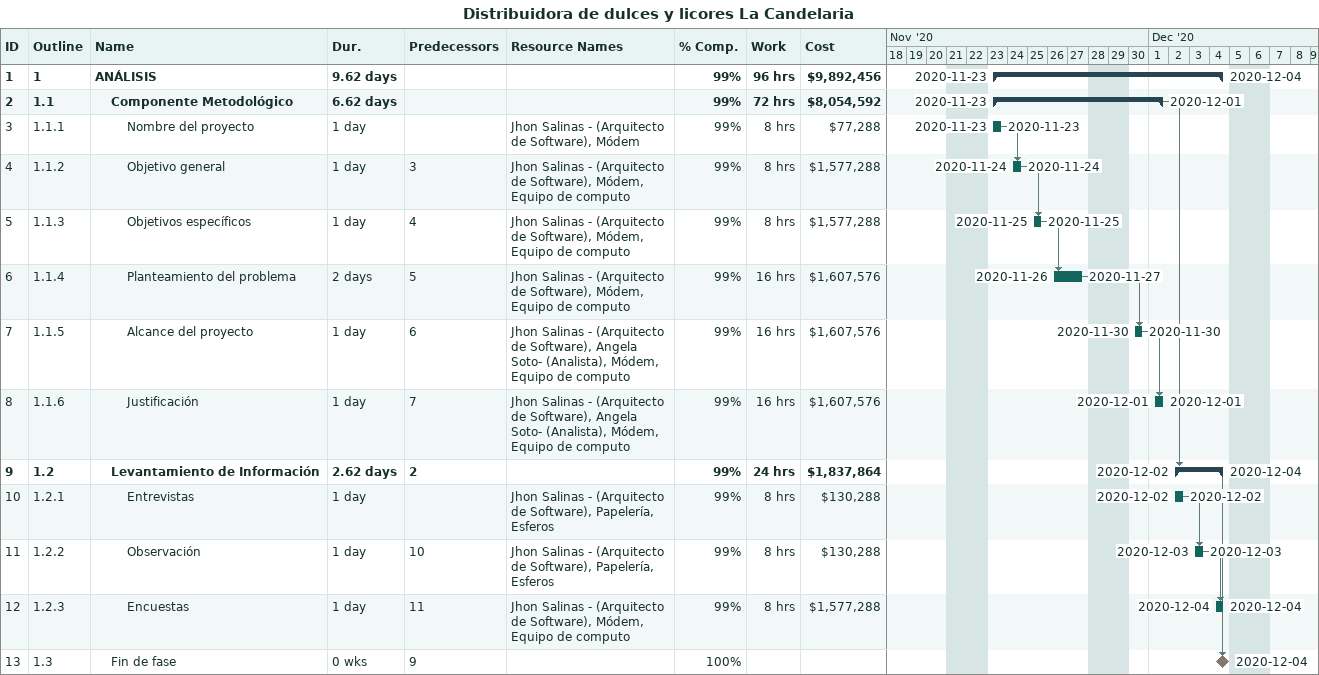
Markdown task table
Distribuidora de dulces y licores La Candelaria

| ID | WBS | Task | Duration | Start | Finish | Predecessors | Resources | % complete | Work (h) | Cost ($) |
|---|---|---|---|---|---|---|---|---|---|---|
| 1 | 1 | **ANÁLISIS** | 9.62d | 2020-11-23 | 2020-12-04 |  |  | 99 | 96 | 9892456 |
| 2 | 1.1 | **Componente Metodológico** | 6.62d | 2020-11-23 | 2020-12-01 |  |  | 99 | 72 | 8054592 |
| 3 | 1.1.1 | Nombre del proyecto | 1d | 2020-11-23 | 2020-11-23 |  | Jhon Salinas - (Arquitecto de Software), Módem | 99 | 8 | 77288 |
| 4 | 1.1.2 | Objetivo general | 1d | 2020-11-24 | 2020-11-24 | 3 | Jhon Salinas - (Arquitecto de Software), Módem, Equipo de computo | 99 | 8 | 1577288 |
| 5 | 1.1.3 | Objetivos específicos | 1d | 2020-11-25 | 2020-11-25 | 4 | Jhon Salinas - (Arquitecto de Software), Módem, Equipo de computo | 99 | 8 | 1577288 |
| 6 | 1.1.4 | Planteamiento del problema | 2d | 2020-11-26 | 2020-11-27 | 5 | Jhon Salinas - (Arquitecto de Software), Módem, Equipo de computo | 99 | 16 | 1607576 |
| 7 | 1.1.5 | Alcance del proyecto | 1d | 2020-11-30 | 2020-11-30 | 6 | Jhon Salinas - (Arquitecto de Software), Angela Soto- (Analista), Módem, Equipo de computo | 99 | 16 | 1607576 |
| 8 | 1.1.6 | Justificación | 1d | 2020-12-01 | 2020-12-01 | 7 | Jhon Salinas - (Arquitecto de Software), Angela Soto- (Analista), Módem, Equipo de computo | 99 | 16 | 1607576 |
| 9 | 1.2 | **Levantamiento de Información** | 2.62d | 2020-12-02 | 2020-12-04 | 2 |  | 99 | 24 | 1837864 |
| 10 | 1.2.1 | Entrevistas | 1d | 2020-12-02 | 2020-12-02 |  | Jhon Salinas - (Arquitecto de Software), Papelería, Esferos | 99 | 8 | 130288 |
| 11 | 1.2.2 | Observación | 1d | 2020-12-03 | 2020-12-03 | 10 | Jhon Salinas - (Arquitecto de Software), Papelería, Esferos | 99 | 8 | 130288 |
| 12 | 1.2.3 | Encuestas | 1d | 2020-12-04 | 2020-12-04 | 11 | Jhon Salinas - (Arquitecto de Software), Módem, Equipo de computo | 99 | 8 | 1577288 |
| 13 | 1.3 | Fin de fase | 0w | 2020-12-04 | 2020-12-04 | 9 |  | 100 |  |  |
